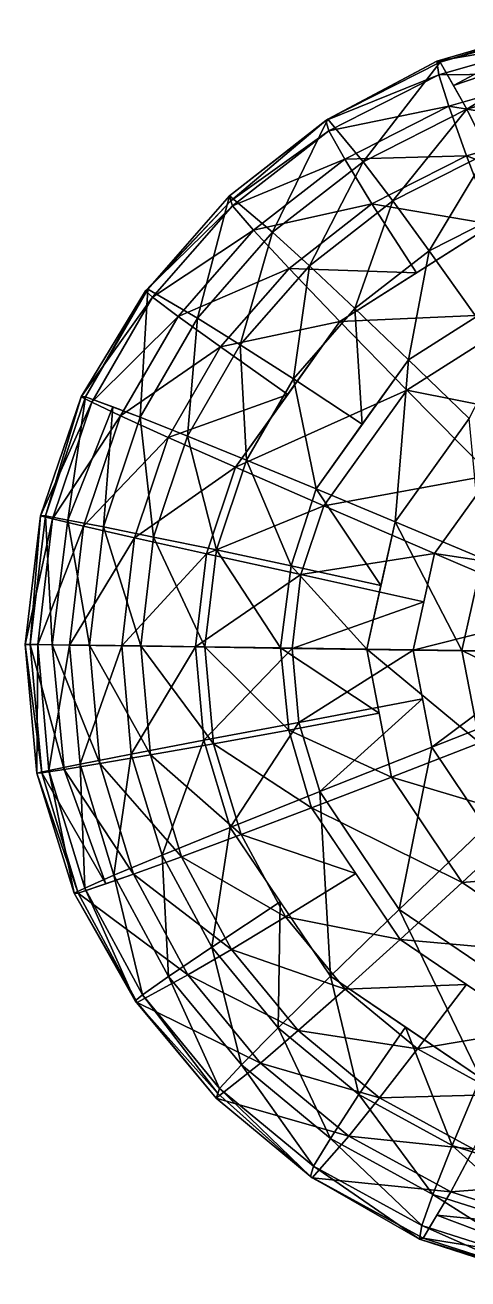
# Model space of a CAD drawing. Extents: x -17.5 to 18.3, y -17.9 to 16.8.
# Drawn here: x -17.5 to -5.49, y -17.49 to 16.55 of the extents above; entities that cross this region are included whole.
import ezdxf

# ---------------------------------------------------------------- set-up
doc = ezdxf.new("R2010")
doc.units = 0

msp = doc.modelspace()

# ---------------------------------------------------------------- linework, layer by layer
at = {"layer": 'Corps0', "color": 7}
for points in [[(-6.32781, 15.56347, -23.05084), (-6.23669, 15.54132, -18.40344), (-2.97674, 16.54516, -23.10852)], [(-2.97674, 16.54516, -23.10852), (-2.98931, 16.13311, -27.60791), (-6.32781, 15.56347, -23.05084)], [(-2.87585, 16.50213, -18.45245), (-2.97674, 16.54516, -23.10852), (-6.23669, 15.54132, -18.40344)], [(-6.23669, 15.54132, -18.40344), (-5.87689, 14.90313, -13.80737), (-2.87585, 16.50213, -18.45245)], [(-2.67785, 16.00262, -13.79376), (-2.87585, 16.50213, -18.45245), (-5.87689, 14.90313, -13.80737)], [(-6.27709, 15.19317, -27.55999), (-6.32781, 15.56347, -23.05084), (-2.98931, 16.13311, -27.60791)], [(-2.98931, 16.13311, -27.60791), (-2.89678, 15.22875, -31.79815), (-6.27709, 15.19317, -27.55999)], [(-5.87689, 14.90313, -13.80737), (-5.51727, 14.26483, -9.21148), (-2.67785, 16.00262, -13.79376)], [(-2.42333, 15.14935, -9.25653), (-2.67785, 16.00262, -13.79376), (-5.51727, 14.26483, -9.21148)], [(-9.33697, 13.95599, -22.98315), (-9.28802, 13.98785, -18.35906), (-6.32781, 15.56347, -23.05084)], [(-6.32781, 15.56347, -23.05084), (-6.27709, 15.19317, -27.55999), (-9.33697, 13.95599, -22.98315)], [(-6.23669, 15.54132, -18.40344), (-6.32781, 15.56347, -23.05084), (-9.28802, 13.98785, -18.35906)], [(-9.28802, 13.98785, -18.35906), (-8.32641, 12.83471, -9.17047), (-6.23669, 15.54132, -18.40344)], [(-5.51727, 14.26483, -9.21148), (-6.23669, 15.54132, -18.40344), (-8.32641, 12.83471, -9.17047)], [(-9.26214, 13.67358, -27.51654), (-9.33697, 13.95599, -22.98315), (-6.27709, 15.19317, -27.55999)], [(-6.27709, 15.19317, -27.55999), (-6.00598, 14.3399, -31.7528), (-9.26214, 13.67358, -27.51654)], [(-6.00598, 14.3399, -31.7528), (-6.27709, 15.19317, -27.55999), (-2.89678, 15.22875, -31.79815)], [(-2.89678, 15.22875, -31.79815), (-2.69323, 13.80487, -35.53161), (-6.00598, 14.3399, -31.7528)], [(-5.51727, 14.26483, -9.21148), (-4.93969, 13.08734, -4.97424), (-2.42333, 15.14935, -9.25653)], [(-8.82885, 12.90283, -31.71166), (-9.26214, 13.67358, -27.51654), (-6.00598, 14.3399, -31.7528)], [(-6.00598, 14.3399, -31.7528), (-5.52124, 12.99633, -35.49041), (-8.82885, 12.90283, -31.71166)], [(-5.52124, 12.99633, -35.49041), (-6.00598, 14.3399, -31.7528), (-2.69323, 13.80487, -35.53161)], [(-11.95733, 11.91052, -18.32012), (-10.78381, 10.92236, -9.1347), (-9.28802, 13.98785, -18.35906)], [(-9.28802, 13.98785, -18.35906), (-9.33697, 13.95599, -22.98315), (-11.95733, 11.91052, -18.32012)], [(-11.91534, 11.776, -22.89923), (-11.95733, 11.91052, -18.32012), (-9.33697, 13.95599, -22.98315)], [(-9.33697, 13.95599, -22.98315), (-9.26214, 13.67358, -27.51654), (-11.91534, 11.776, -22.89923)], [(-8.32641, 12.83471, -9.17047), (-9.28802, 13.98785, -18.35906), (-10.78381, 10.92236, -9.1347)], [(-8.32641, 12.83471, -9.17047), (-7.52532, 11.77099, -4.93658), (-5.51727, 14.26483, -9.21148)], [(-4.93969, 13.08734, -4.97424), (-5.51727, 14.26483, -9.21148), (-7.52532, 11.77099, -4.93658)], [(-11.87347, 11.64141, -27.47845), (-11.91534, 11.776, -22.89923), (-9.26214, 13.67358, -27.51654)], [(-9.26214, 13.67358, -27.51654), (-8.82885, 12.90283, -31.71166), (-11.87347, 11.64141, -27.47845)], [(-2.69323, 13.80487, -35.53161), (-2.36077, 11.80804, -38.65917), (-5.52124, 12.99633, -35.49041)], [(-8.08886, 11.6892, -35.453), (-8.82885, 12.90283, -31.71166), (-5.52124, 12.99633, -35.49041)], [(-5.52124, 12.99633, -35.49041), (-4.8078, 11.13476, -38.62353), (-8.08886, 11.6892, -35.453)], [(-7.52532, 11.77099, -4.93658), (-6.53759, 10.41619, -1.14135), (-4.93969, 13.08734, -4.97424)], [(-4.23675, 11.5874, -1.17492), (-4.93969, 13.08734, -4.97424), (-6.53759, 10.41619, -1.14135)], [(-4.8078, 11.13476, -38.62353), (-5.52124, 12.99633, -35.49041), (-2.36077, 11.80804, -38.65917)], [(-11.29833, 10.98107, -31.67572), (-11.87347, 11.64141, -27.47845), (-8.82885, 12.90283, -31.71166)], [(-8.82885, 12.90283, -31.71166), (-8.08886, 11.6892, -35.453), (-11.29833, 10.98107, -31.67572)], [(-10.78381, 10.92236, -9.1347), (-9.78717, 10.0108, -4.90362), (-8.32641, 12.83471, -9.17047)], [(-7.52532, 11.77099, -4.93658), (-8.32641, 12.83471, -9.17047), (-9.78717, 10.0108, -4.90362)], [(-14.23352, 9.33404, -22.9118), (-14.17169, 9.37817, -18.28796), (-11.91534, 11.776, -22.89923)], [(-11.91534, 11.776, -22.89923), (-11.87347, 11.64141, -27.47845), (-14.23352, 9.33404, -22.9118)], [(-14.03967, 9.164, -27.44696), (-14.23352, 9.33404, -22.9118), (-11.87347, 11.64141, -27.47845)], [(-14.17169, 9.37817, -18.28796), (-12.82238, 8.591, -9.10504), (-11.95733, 11.91052, -18.32012)], [(-11.95733, 11.91052, -18.32012), (-11.91534, 11.776, -22.89923), (-14.17169, 9.37817, -18.28796)], [(-11.87347, 11.64141, -27.47845), (-11.29833, 10.98107, -31.67572), (-14.03967, 9.164, -27.44696)], [(-10.78381, 10.92236, -9.1347), (-11.95733, 11.91052, -18.32012), (-12.82238, 8.591, -9.10504)], [(-10.33496, 9.94116, -35.42022), (-11.29833, 10.98107, -31.67572), (-8.08886, 11.6892, -35.453)], [(-8.08886, 11.6892, -35.453), (-6.88311, 9.81768, -38.59326), (-10.33496, 9.94116, -35.42022)], [(-9.78717, 10.0108, -4.90362), (-8.55035, 8.84985, -1.11206), (-7.52532, 11.77099, -4.93658)], [(-6.53759, 10.41619, -1.14135), (-7.52532, 11.77099, -4.93658), (-8.55035, 8.84985, -1.11206)], [(-6.88311, 9.81768, -38.59326), (-8.08886, 11.6892, -35.453), (-4.8078, 11.13476, -38.62353)], [(-6.53759, 10.41619, -1.14135), (-5.26007, 8.6275, 2.06463), (-4.23675, 11.5874, -1.17492)], [(-13.3468, 8.63824, -31.64587), (-14.03967, 9.164, -27.44696), (-11.29833, 10.98107, -31.67572)], [(-11.29833, 10.98107, -31.67572), (-10.33496, 9.94116, -35.42022), (-13.3468, 8.63824, -31.64587)], [(-12.82238, 8.591, -9.10504), (-11.66351, 7.86505, -4.87628), (-10.78381, 10.92236, -9.1347)], [(-9.78717, 10.0108, -4.90362), (-10.78381, 10.92236, -9.1347), (-11.66351, 7.86505, -4.87628)], [(-4.8078, 11.13476, -38.62353), (-3.85125, 8.72692, -41.0036), (-8.95843, 8.50042, -38.56304)], [(-8.55035, 8.84985, -1.11206), (-7.09753, 7.4613, 2.09143), (-6.53759, 10.41619, -1.14135)], [(-5.26007, 8.6275, 2.06463), (-6.53759, 10.41619, -1.14135), (-7.09753, 7.4613, 2.09143)], [(-12.19824, 7.81024, -35.39312), (-13.3468, 8.63824, -31.64587), (-10.33496, 9.94116, -35.42022)], [(-10.33496, 9.94116, -35.42022), (-8.95843, 8.50042, -38.56304), (-12.19824, 7.81024, -35.39312)], [(-11.66351, 7.86505, -4.87628), (-10.22003, 6.94042, -1.0877), (-9.78717, 10.0108, -4.90362)], [(-8.95843, 8.50042, -38.56304), (-10.33496, 9.94116, -35.42022), (-6.88311, 9.81768, -38.59326)], [(-8.55035, 8.84985, -1.11206), (-9.78717, 10.0108, -4.90362), (-10.22003, 6.94042, -1.0877)], [(-7.09753, 7.4613, 2.09143), (-5.45385, 5.86657, 4.55822), (-3.4226, 9.79357, 2.0379)], [(-15.97515, 6.45721, -22.9104), (-15.85852, 6.45916, -18.26342), (-14.23352, 9.33404, -22.9118)], [(-14.23352, 9.33404, -22.9118), (-14.03967, 9.164, -27.44696), (-15.97515, 6.45721, -22.9104)], [(-15.85852, 6.45916, -18.26342), (-14.3753, 5.9038, -9.08245), (-14.17169, 9.37817, -18.28796)], [(-14.17169, 9.37817, -18.28796), (-14.23352, 9.33404, -22.9118), (-15.85852, 6.45916, -18.26342)], [(-12.82238, 8.591, -9.10504), (-14.17169, 9.37817, -18.28796), (-14.3753, 5.9038, -9.08245)], [(-15.68975, 6.30847, -27.42291), (-15.97515, 6.45721, -22.9104), (-14.03967, 9.164, -27.44696)], [(-14.03967, 9.164, -27.44696), (-13.3468, 8.63824, -31.64587), (-15.68975, 6.30847, -27.42291)], [(-10.22003, 6.94042, -1.0877), (-8.35046, 5.71044, 2.10968), (-8.55035, 8.84985, -1.11206)], [(-7.09753, 7.4613, 2.09143), (-8.55035, 8.84985, -1.11206), (-8.35046, 5.71044, 2.10968)], [(-14.90728, 5.93786, -31.62316), (-15.68975, 6.30847, -27.42291), (-13.3468, 8.63824, -31.64587)], [(-13.3468, 8.63824, -31.64587), (-12.19824, 7.81024, -35.39312), (-14.90728, 5.93786, -31.62316)], [(-14.3753, 5.9038, -9.08245), (-13.09289, 5.3916, -4.85552), (-12.82238, 8.591, -9.10504)], [(-11.66351, 7.86505, -4.87628), (-12.82238, 8.591, -9.10504), (-13.09289, 5.3916, -4.85552)], [(-7.14447, 6.63684, -40.95562), (-8.95843, 8.50042, -38.56304), (-3.85125, 8.72692, -41.0036)], [(-3.85125, 8.72692, -41.0036), (-2.63677, 5.74505, -42.48175), (-7.14447, 6.63684, -40.95562)], [(-10.37365, 6.52282, -38.54248), (-12.19824, 7.81024, -35.39312), (-8.95843, 8.50042, -38.56304)], [(-8.95843, 8.50042, -38.56304), (-7.14447, 6.63684, -40.95562), (-11.78887, 4.5451, -38.52185)], [(-13.09289, 5.3916, -4.85552), (-11.492, 4.7395, -1.06927), (-11.66351, 7.86505, -4.87628)], [(-10.22003, 6.94042, -1.0877), (-11.66351, 7.86505, -4.87628), (-11.492, 4.7395, -1.06927)], [(-13.61761, 5.354, -35.37255), (-14.90728, 5.93786, -31.62316), (-12.19824, 7.81024, -35.39312)], [(-12.19824, 7.81024, -35.39312), (-10.37365, 6.52282, -38.54248), (-13.61761, 5.354, -35.37255)], [(-9.60363, 3.95941, 2.12792), (-7.45977, 3.06372, 4.58734), (-7.09753, 7.4613, 2.09143)], [(-5.45385, 5.86657, 4.55822), (-7.09753, 7.4613, 2.09143), (-7.45977, 3.06372, 4.58734)], [(-11.492, 4.7395, -1.06927), (-9.60363, 3.95941, 2.12792), (-10.22003, 6.94042, -1.0877)], [(-8.35046, 5.71044, 2.10968), (-10.22003, 6.94042, -1.0877), (-9.60363, 3.95941, 2.12792)], [(-11.78887, 4.5451, -38.52185), (-13.61761, 5.354, -35.37255), (-10.37365, 6.52282, -38.54248)], [(-9.39013, 3.49871, -40.92297), (-11.78887, 4.5451, -38.52185), (-7.14447, 6.63684, -40.95562)], [(-7.14447, 6.63684, -40.95562), (-4.86804, 4.32885, -42.44927), (-9.39013, 3.49871, -40.92297)], [(-4.86804, 4.32885, -42.44927), (-7.14447, 6.63684, -40.95562), (-2.63677, 5.74505, -42.48175)], [(-17.08294, 3.23022, -22.90307), (-16.94488, 3.22229, -18.24761), (-15.97515, 6.45721, -22.9104)], [(-15.97515, 6.45721, -22.9104), (-15.68975, 6.30847, -27.42291), (-17.08294, 3.23022, -22.90307)], [(-16.75256, 3.14202, -27.40753), (-17.08294, 3.23022, -22.90307), (-15.68975, 6.30847, -27.42291)], [(-16.94488, 3.22229, -18.24761), (-16.33984, 3.10705, -13.59484), (-15.85852, 6.45916, -18.26342)], [(-15.85852, 6.45916, -18.26342), (-15.97515, 6.45721, -22.9104), (-16.94488, 3.22229, -18.24761)], [(-15.68975, 6.30847, -27.42291), (-14.90728, 5.93786, -31.62316), (-16.75256, 3.14202, -27.40753)], [(-15.11682, 6.18145, -13.67285), (-15.85852, 6.45916, -18.26342), (-16.33984, 3.10705, -13.59484)], [(-16.33984, 3.10705, -13.59484), (-15.37542, 2.92401, -9.06793), (-15.11682, 6.18145, -13.67285)], [(-14.3753, 5.9038, -9.08245), (-15.11682, 6.18145, -13.67285), (-15.37542, 2.92401, -9.06793)], [(-15.91235, 2.94348, -31.60864), (-16.75256, 3.14202, -27.40753), (-14.90728, 5.93786, -31.62316)], [(-14.90728, 5.93786, -31.62316), (-13.61761, 5.354, -35.37255), (-15.91235, 2.94348, -31.60864)], [(-15.37542, 2.92401, -9.06793), (-14.01342, 2.64904, -4.84216), (-14.3753, 5.9038, -9.08245)], [(-13.09289, 5.3916, -4.85552), (-14.3753, 5.9038, -9.08245), (-14.01342, 2.64904, -4.84216)], [(-7.45977, 3.06372, 4.58734), (-5.09161, 2.06451, 6.1604), (-5.45385, 5.86657, 4.55822)], [(-14.53179, 2.63043, -35.35925), (-15.91235, 2.94348, -31.60864), (-13.61761, 5.354, -35.37255)], [(-13.61761, 5.354, -35.37255), (-11.78887, 4.5451, -38.52185), (-14.53179, 2.63043, -35.35925)], [(-14.01342, 2.64904, -4.84216), (-12.31109, 2.29895, -1.05737), (-13.09289, 5.3916, -4.85552)], [(-11.492, 4.7395, -1.06927), (-13.09289, 5.3916, -4.85552), (-12.31109, 2.29895, -1.05737)], [(-12.57714, 2.19659, -38.51043), (-14.53179, 2.63043, -35.35925), (-11.78887, 4.5451, -38.52185)], [(-11.78887, 4.5451, -38.52185), (-9.39013, 3.49871, -40.92297), (-12.57714, 2.19659, -38.51043)], [(-12.31109, 2.29895, -1.05737), (-10.27984, 1.87231, 2.13769), (-11.492, 4.7395, -1.06927)], [(-9.60363, 3.95941, 2.12792), (-11.492, 4.7395, -1.06927), (-10.27984, 1.87231, 2.13769)], [(-6.38952, 2.20263, -42.42706), (-9.39013, 3.49871, -40.92297), (-4.86804, 4.32885, -42.44927)], [(-4.86804, 4.32885, -42.44927), (-2.10473, 1.55474, -42.89514), (-6.38952, 2.20263, -42.42706)], [(-10.27984, 1.87231, 2.13769), (-7.84527, 1.33557, 4.59289), (-9.60363, 3.95941, 2.12792)], [(-7.45977, 3.06372, 4.58734), (-9.60363, 3.95941, 2.12792), (-7.84527, 1.33557, 4.59289)], [(-10.0155, 1.63537, -40.91394), (-12.57714, 2.19659, -38.51043), (-9.39013, 3.49871, -40.92297)], [(-9.39013, 3.49871, -40.92297), (-6.38952, 2.20263, -42.42706), (-10.0155, 1.63537, -40.91394)], [(-17.49993, -0.26232, -22.89843), (-17.35821, -0.26361, -18.24176), (-17.08294, 3.23022, -22.90307)], [(-17.08294, 3.23022, -22.90307), (-16.75256, 3.14202, -27.40753), (-17.49993, -0.26232, -22.89843)], [(-17.15686, -0.26818, -27.40179), (-17.49993, -0.26232, -22.89843), (-16.75256, 3.14202, -27.40753)], [(-16.94488, 3.22229, -18.24761), (-17.08294, 3.23022, -22.90307), (-17.35821, -0.26361, -18.24176)], [(-17.35821, -0.26361, -18.24176), (-16.76544, -0.27124, -13.5802), (-16.94488, 3.22229, -18.24761)], [(-16.75256, 3.14202, -27.40753), (-15.91235, 2.94348, -31.60864), (-17.15686, -0.26818, -27.40179)], [(-16.33984, 3.10705, -13.59484), (-16.94488, 3.22229, -18.24761), (-16.76544, -0.27124, -13.5802)], [(-16.76544, -0.27124, -13.5802), (-15.75592, -0.28515, -9.06256), (-16.33984, 3.10705, -13.59484)], [(-15.37542, 2.92401, -9.06793), (-16.33984, 3.10705, -13.59484), (-15.75592, -0.28515, -9.06256)], [(-8.23089, -0.39282, 4.59851), (-5.64825, -0.43041, 6.16845), (-7.45977, 3.06372, 4.58734)], [(-5.09161, 2.06451, 6.1604), (-7.45977, 3.06372, 4.58734), (-5.64825, -0.43041, 6.16845)], [(-16.29467, -0.28155, -31.60314), (-17.15686, -0.26818, -27.40179), (-15.91235, 2.94348, -31.60864)], [(-15.91235, 2.94348, -31.60864), (-14.53179, 2.63043, -35.35925), (-16.29467, -0.28155, -31.60314)], [(-15.75592, -0.28515, -9.06256), (-14.36364, -0.30474, -4.83721), (-15.37542, 2.92401, -9.06793)], [(-14.01342, 2.64904, -4.84216), (-15.37542, 2.92401, -9.06793), (-14.36364, -0.30474, -4.83721)], [(-14.87951, -0.30291, -35.3543), (-16.29467, -0.28155, -31.60314), (-14.53179, 2.63043, -35.35925)], [(-14.53179, 2.63043, -35.35925), (-12.57714, 2.19659, -38.51043), (-14.87951, -0.30291, -35.3543)], [(-14.36364, -0.30474, -4.83721), (-12.62274, -0.32952, -1.05297), (-14.01342, 2.64904, -4.84216)], [(-12.31109, 2.29895, -1.05737), (-14.01342, 2.64904, -4.84216), (-12.62274, -0.32952, -1.05297)], [(-12.87701, -0.33264, -38.50616), (-14.87951, -0.30291, -35.3543), (-12.57714, 2.19659, -38.51043)], [(-12.57714, 2.19659, -38.51043), (-10.0155, 1.63537, -40.91394), (-12.87701, -0.33264, -38.50616)], [(-12.62274, -0.32952, -1.05297), (-10.56701, -0.359, 2.14178), (-12.31109, 2.29895, -1.05737)], [(-10.27984, 1.87231, 2.13769), (-12.31109, 2.29895, -1.05737), (-10.56701, -0.359, 2.14178)], [(-6.68194, 0.89166, -42.42285), (-10.0155, 1.63537, -40.91394), (-6.38952, 2.20263, -42.42706)], [(-6.38952, 2.20263, -42.42706), (-2.75592, 0.64489, -42.88568), (-6.97448, -0.41943, -42.4187)], [(-2.75592, 0.64489, -42.88568), (-6.38952, 2.20263, -42.42706), (-2.10473, 1.55474, -42.89514)], [(-5.64825, -0.43041, 6.16845), (-2.85321, -0.47137, 6.70318), (-5.09161, 2.06451, 6.1604)], [(-10.56701, -0.359, 2.14178), (-8.23089, -0.39282, 4.59851), (-10.27984, 1.87231, 2.13769)], [(-7.84527, 1.33557, 4.59289), (-10.27984, 1.87231, 2.13769), (-8.23089, -0.39282, 4.59851)], [(-10.25341, -0.37139, -40.91052), (-12.87701, -0.33264, -38.50616), (-10.0155, 1.63537, -40.91394)], [(-10.0155, 1.63537, -40.91394), (-6.68194, 0.89166, -42.42285), (-10.25341, -0.37139, -40.91052)], [(-6.97448, -0.41943, -42.4187), (-10.25341, -0.37139, -40.91052), (-6.68194, 0.89166, -42.42285)], [(-3.00628, -0.47741, -42.88208), (-6.97448, -0.41943, -42.4187), (-2.75592, 0.64489, -42.88568)], [(-17.35821, -0.26361, -18.24176), (-17.49993, -0.26232, -22.89843), (-17.04687, -3.75378, -18.24633)], [(-17.18511, -3.75915, -22.90179), (-17.04687, -3.75378, -18.24633), (-17.49993, -0.26232, -22.89843)], [(-17.49993, -0.26232, -22.89843), (-17.15686, -0.26818, -27.40179), (-17.18511, -3.75915, -22.90179)], [(-16.76544, -0.27124, -13.5802), (-17.35821, -0.26361, -18.24176), (-16.43865, -3.65454, -13.59356)], [(-17.04687, -3.75378, -18.24633), (-16.43865, -3.65454, -13.59356), (-17.35821, -0.26361, -18.24176)], [(-16.85235, -3.68249, -27.40625), (-17.18511, -3.75915, -22.90179), (-17.15686, -0.26818, -27.40179)], [(-17.15686, -0.26818, -27.40179), (-16.29467, -0.28155, -31.60314), (-16.85235, -3.68249, -27.40625)], [(-16.00671, -3.51025, -31.60748), (-16.85235, -3.68249, -27.40625), (-16.29467, -0.28155, -31.60314)], [(-15.75592, -0.28515, -9.06256), (-16.76544, -0.27124, -13.5802), (-15.46929, -3.49829, -9.06677)], [(-16.43865, -3.65454, -13.59356), (-15.46929, -3.49829, -9.06677), (-16.76544, -0.27124, -13.5802)], [(-16.29467, -0.28155, -31.60314), (-14.87951, -0.30291, -35.3543), (-16.00671, -3.51025, -31.60748)], [(-14.61761, -3.23968, -35.35821), (-16.00671, -3.51025, -31.60748), (-14.87951, -0.30291, -35.3543)], [(-14.36364, -0.30474, -4.83721), (-15.75592, -0.28515, -9.06256), (-14.09985, -3.26214, -4.84112)], [(-15.46929, -3.49829, -9.06677), (-14.09985, -3.26214, -4.84112), (-15.75592, -0.28515, -9.06256)], [(-14.87951, -0.30291, -35.3543), (-12.87701, -0.33264, -38.50616), (-14.61761, -3.23968, -35.35821)], [(-12.65112, -2.86492, -38.50952), (-14.61761, -3.23968, -35.35821), (-12.87701, -0.33264, -38.50616)], [(-12.62274, -0.32952, -1.05297), (-14.36364, -0.30474, -4.83721), (-12.388, -2.96124, -1.05645)], [(-14.09985, -3.26214, -4.84112), (-12.388, -2.96124, -1.05645), (-14.36364, -0.30474, -4.83721)], [(-12.87701, -0.33264, -38.50616), (-10.25341, -0.37139, -40.91052), (-12.65112, -2.86492, -38.50952)], [(-10.56701, -0.359, 2.14178), (-12.62274, -0.32952, -1.05297), (-10.34515, -2.59387, 2.13848)], [(-12.388, -2.96124, -1.05645), (-10.34515, -2.59387, 2.13848), (-12.62274, -0.32952, -1.05297)], [(-10.07421, -2.38043, -40.91314), (-12.65112, -2.86492, -38.50952), (-10.25341, -0.37139, -40.91052)], [(-8.23089, -0.39282, 4.59851), (-10.56701, -0.359, 2.14178), (-7.89593, -2.12921, 4.59356)], [(-10.34515, -2.59387, 2.13848), (-7.89593, -2.12921, 4.59356), (-10.56701, -0.359, 2.14178)], [(-10.25341, -0.37139, -40.91052), (-6.97448, -0.41943, -42.4187), (-10.07421, -2.38043, -40.91314)], [(-6.72039, -1.73651, -42.42242), (-10.07421, -2.38043, -40.91314), (-6.97448, -0.41943, -42.4187)], [(-5.64825, -0.43041, 6.16845), (-8.23089, -0.39282, 4.59851), (-5.16473, -2.93719, 6.16131)], [(-7.56109, -3.86578, 4.58862), (-5.16473, -2.93719, 6.16131), (-8.23089, -0.39282, 4.59851)], [(-6.97448, -0.41943, -42.4187), (-3.00628, -0.47741, -42.88208), (-6.46636, -3.05364, -42.42614)], [(-2.78875, -1.60473, -42.88525), (-6.46636, -3.05364, -42.42614), (-3.00628, -0.47741, -42.88208)], [(-2.85321, -0.47137, 6.70318), (-5.64825, -0.43041, 6.16845), (-2.57312, -1.92352, 6.69903)], [(-5.16473, -2.93719, 6.16131), (-2.57312, -1.92352, 6.69903), (-5.64825, -0.43041, 6.16845)], [(-6.46636, -3.05364, -42.42614), (-2.78875, -1.60473, -42.88525), (-5.00769, -5.22363, -42.4475)], [(-10.07421, -2.38043, -40.91314), (-6.72039, -1.73651, -42.42242), (-9.50354, -4.25939, -40.92156)], [(-6.46636, -3.05364, -42.42614), (-9.50354, -4.25939, -40.92156), (-6.72039, -1.73651, -42.42242)], [(-12.65112, -2.86492, -38.50952), (-10.07421, -2.38043, -40.91314), (-11.93188, -5.23315, -38.52008)], [(-9.50354, -4.25939, -40.92156), (-11.93188, -5.23315, -38.52008), (-10.07421, -2.38043, -40.91314)], [(-7.89593, -2.12921, 4.59356), (-10.34515, -2.59387, 2.13848), (-7.56109, -3.86578, 4.58862)], [(-10.34515, -2.59387, 2.13848), (-12.388, -2.96124, -1.05645), (-9.73022, -4.69799, 2.12945)], [(-9.73022, -4.69799, 2.12945), (-7.56109, -3.86578, 4.58862), (-10.34515, -2.59387, 2.13848)], [(-14.61761, -3.23968, -35.35821), (-12.65112, -2.86492, -38.50952), (-13.78344, -5.98638, -35.37048)], [(-12.388, -2.96124, -1.05645), (-14.09985, -3.26214, -4.84112), (-11.64056, -5.4226, -1.06738)], [(-11.93188, -5.23315, -38.52008), (-13.78344, -5.98638, -35.37048), (-12.65112, -2.86492, -38.50952)], [(-11.64056, -5.4226, -1.06738), (-9.73022, -4.69799, 2.12945), (-12.388, -2.96124, -1.05645)], [(-9.50354, -4.25939, -40.92156), (-6.46636, -3.05364, -42.42614), (-7.35058, -7.46221, -40.953)], [(-5.16473, -2.93719, 6.16131), (-7.56109, -3.86578, 4.58862), (-3.77673, -5.00207, 6.14099)], [(-5.00769, -5.22363, -42.4475), (-7.35058, -7.46221, -40.953), (-6.46636, -3.05364, -42.42614)], [(-16.00671, -3.51025, -31.60748), (-14.61761, -3.23968, -35.35821), (-15.08959, -6.53002, -31.62091)], [(-14.09985, -3.26214, -4.84112), (-15.46929, -3.49829, -9.06677), (-13.25982, -6.02813, -4.85339)], [(-13.78344, -5.98638, -35.37048), (-15.08959, -6.53002, -31.62091), (-14.61761, -3.23968, -35.35821)], [(-13.25982, -6.02813, -4.85339), (-11.64056, -5.4226, -1.06738), (-14.09985, -3.26214, -4.84112)], [(-17.18511, -3.75915, -22.90179), (-16.85235, -3.68249, -27.40625), (-16.17211, -7.01416, -22.90789)], [(-16.43865, -3.65454, -13.59356), (-17.04687, -3.75378, -18.24633), (-15.30603, -6.76062, -13.67047)], [(-16.85235, -3.68249, -27.40625), (-16.00671, -3.51025, -31.60748), (-15.8825, -6.87561, -27.42053)], [(-15.8825, -6.87561, -27.42053), (-16.17211, -7.01416, -22.90789), (-16.85235, -3.68249, -27.40625)], [(-15.46929, -3.49829, -9.06677), (-16.43865, -3.65454, -13.59356), (-14.5567, -6.50335, -9.0802)], [(-15.30603, -6.76062, -13.67047), (-14.5567, -6.50335, -9.0802), (-16.43865, -3.65454, -13.59356)], [(-15.08959, -6.53002, -31.62091), (-15.8825, -6.87561, -27.42053), (-16.00671, -3.51025, -31.60748)], [(-14.5567, -6.50335, -9.0802), (-13.25982, -6.02813, -4.85339), (-15.46929, -3.49829, -9.06677)], [(-17.04687, -3.75378, -18.24633), (-17.18511, -3.75915, -22.90179), (-16.05554, -7.01794, -18.26092)], [(-16.17211, -7.01416, -22.90789), (-16.05554, -7.01794, -18.26092), (-17.18511, -3.75915, -22.90179)], [(-16.05554, -7.01794, -18.26092), (-15.30603, -6.76062, -13.67047), (-17.04687, -3.75378, -18.24633)], [(-7.56109, -3.86578, 4.58862), (-9.73022, -4.69799, 2.12945), (-5.63793, -6.7265, 4.56048)], [(-5.63793, -6.7265, 4.56048), (-3.77673, -5.00207, 6.14099), (-7.56109, -3.86578, 4.58862)], [(-11.93188, -5.23315, -38.52008), (-9.50354, -4.25939, -40.92156), (-9.21826, -9.26995, -38.55981)], [(-7.35058, -7.46221, -40.953), (-9.21826, -9.26995, -38.55981), (-9.50354, -4.25939, -40.92156)], [(-9.73022, -4.69799, 2.12945), (-11.64056, -5.4226, -1.06738), (-8.52874, -6.48504, 2.11193)], [(-7.32757, -8.27215, 2.09429), (-5.63793, -6.7265, 4.56048), (-9.73022, -4.69799, 2.12945)], [(-3.77673, -5.00207, 6.14099), (-5.63793, -6.7265, 4.56048), (-1.69396, -6.41253, 6.11059)], [(-13.78344, -5.98638, -35.37048), (-11.93188, -5.23315, -38.52008), (-12.43646, -8.48242, -35.39013)], [(-11.64056, -5.4226, -1.06738), (-13.25982, -6.02813, -4.85339), (-10.43347, -7.65936, -1.08508)], [(-10.57501, -7.25146, -38.53997), (-12.43646, -8.48242, -35.39013), (-11.93188, -5.23315, -38.52008)], [(-10.43347, -7.65936, -1.08508), (-8.52874, -6.48504, 2.11193), (-11.64056, -5.4226, -1.06738)], [(-7.35058, -7.46221, -40.953), (-5.00769, -5.22363, -42.4475), (-4.11993, -9.65026, -41.00024)], [(-15.08959, -6.53002, -31.62091), (-13.78344, -5.98638, -35.37048), (-13.6087, -9.27429, -31.64263)], [(-13.25982, -6.02813, -4.85339), (-14.5567, -6.50335, -9.0802), (-11.90338, -8.54168, -4.87329)], [(-12.43646, -8.48242, -35.39013), (-13.6087, -9.27429, -31.64263), (-13.78344, -5.98638, -35.37048)], [(-11.90338, -8.54168, -4.87329), (-10.43347, -7.65936, -1.08508), (-13.25982, -6.02813, -4.85339)], [(-2.7525, -8.68078, 4.51831), (-1.69396, -6.41253, 6.11059), (-5.63793, -6.7265, 4.56048)], [(-14.5567, -6.50335, -9.0802), (-16.05554, -7.01794, -18.26092), (-13.08294, -9.23437, -9.1018)], [(-15.8825, -6.87561, -27.42053), (-15.08959, -6.53002, -31.62091), (-14.31658, -9.77764, -27.44348)], [(-13.6087, -9.27429, -31.64263), (-14.31658, -9.77764, -27.44348), (-15.08959, -6.53002, -31.62091)], [(-13.08294, -9.23437, -9.1018), (-11.90338, -8.54168, -4.87329), (-14.5567, -6.50335, -9.0802)], [(-8.52874, -6.48504, 2.11193), (-10.43347, -7.65936, -1.08508), (-7.32757, -8.27215, 2.09429)], [(-5.63793, -6.7265, 4.56048), (-7.32757, -8.27215, 2.09429), (-2.7525, -8.68078, 4.51831)], [(-16.17211, -7.01416, -22.90789), (-15.8825, -6.87561, -27.42053), (-14.51531, -9.94006, -22.90832)], [(-16.05554, -7.01794, -18.26092), (-16.17211, -7.01416, -22.90789), (-14.45477, -9.98443, -18.28436)], [(-14.51531, -9.94006, -22.90832), (-14.45477, -9.98443, -18.28436), (-16.17211, -7.01416, -22.90789)], [(-14.45477, -9.98443, -18.28436), (-13.08294, -9.23437, -9.1018), (-16.05554, -7.01794, -18.26092)], [(-14.31658, -9.77764, -27.44348), (-14.51531, -9.94006, -22.90832), (-15.8825, -6.87561, -27.42053)], [(-12.43646, -8.48242, -35.39013), (-10.57501, -7.25146, -38.53997), (-10.63629, -10.66802, -35.4165)], [(-9.21826, -9.26995, -38.55981), (-10.63629, -10.66802, -35.4165), (-10.57501, -7.25146, -38.53997)], [(-9.21826, -9.26995, -38.55981), (-7.35058, -7.46221, -40.953), (-5.14642, -12.02783, -38.61932)], [(-4.11993, -9.65026, -41.00024), (-5.14642, -12.02783, -38.61932), (-7.35058, -7.46221, -40.953)], [(-10.43347, -7.65936, -1.08508), (-11.90338, -8.54168, -4.87329), (-8.82031, -9.61779, -1.1087)], [(-8.82031, -9.61779, -1.1087), (-7.32757, -8.27215, 2.09429), (-10.43347, -7.65936, -1.08508)], [(-13.6087, -9.27429, -31.64263), (-12.43646, -8.48242, -35.39013), (-11.62957, -11.67712, -31.67156)], [(-10.63629, -10.66802, -35.4165), (-11.62957, -11.67712, -31.67156), (-12.43646, -8.48242, -35.39013)], [(-7.32757, -8.27215, 2.09429), (-8.82031, -9.61779, -1.1087), (-5.52496, -9.49285, 2.06799)], [(-3.72241, -10.71374, 2.04162), (-2.7525, -8.68078, 4.51831), (-7.32757, -8.27215, 2.09429)], [(-11.90338, -8.54168, -4.87329), (-13.08294, -9.23437, -9.1018), (-10.09057, -10.74255, -4.89978)], [(-10.09057, -10.74255, -4.89978), (-8.82031, -9.61779, -1.1087), (-11.90338, -8.54168, -4.87329)], [(-13.08294, -9.23437, -9.1018), (-14.45477, -9.98443, -18.28436), (-11.11346, -11.62548, -9.13061)], [(-14.31658, -9.77764, -27.44348), (-13.6087, -9.27429, -31.64263), (-12.22375, -12.31854, -27.47412)], [(-11.62957, -11.67712, -31.67156), (-12.22375, -12.31854, -27.47412), (-13.6087, -9.27429, -31.64263)], [(-11.11346, -11.62548, -9.13061), (-10.09057, -10.74255, -4.89978), (-13.08294, -9.23437, -9.1018)], [(-10.63629, -10.66802, -35.4165), (-9.21826, -9.26995, -38.55981), (-8.44226, -12.48266, -35.44854)], [(-7.18231, -10.64886, -38.58953), (-8.44226, -12.48266, -35.44854), (-9.21826, -9.26995, -38.55981)], [(-6.85424, -11.24395, -1.13739), (-5.52496, -9.49285, 2.06799), (-8.82031, -9.61779, -1.1087)], [(-5.52496, -9.49285, 2.06799), (-6.85424, -11.24395, -1.13739), (-3.72241, -10.71374, 2.04162)], [(-14.51531, -9.94006, -22.90832), (-14.31658, -9.77764, -27.44348), (-12.26953, -12.45007, -22.89477)], [(-12.22375, -12.31854, -27.47412), (-12.26953, -12.45007, -22.89477), (-14.31658, -9.77764, -27.44348)], [(-8.82031, -9.61779, -1.1087), (-10.09057, -10.74255, -4.89978), (-6.85424, -11.24395, -1.13739)], [(-14.45477, -9.98443, -18.28436), (-14.51531, -9.94006, -22.90832), (-12.31542, -12.58178, -18.31567)], [(-12.26953, -12.45007, -22.89477), (-12.31542, -12.58178, -18.31567), (-14.51531, -9.94006, -22.90832)], [(-12.31542, -12.58178, -18.31567), (-11.11346, -11.62548, -9.13061), (-14.45477, -9.98443, -18.28436)], [(-11.62957, -11.67712, -31.67156), (-10.63629, -10.66802, -35.4165), (-9.21734, -13.67224, -31.70684)], [(-10.09057, -10.74255, -4.89978), (-11.11346, -11.62548, -9.13061), (-7.88116, -12.56988, -4.93212)], [(-8.44226, -12.48266, -35.44854), (-9.21734, -13.67224, -31.70684), (-10.63629, -10.66802, -35.4165)], [(-7.88116, -12.56988, -4.93212), (-6.85424, -11.24395, -1.13739), (-10.09057, -10.74255, -4.89978)], [(-8.44226, -12.48266, -35.44854), (-7.18231, -10.64886, -38.58953), (-5.91394, -13.86645, -35.48547)], [(-5.14642, -12.02783, -38.61932), (-5.91394, -13.86645, -35.48547), (-7.18231, -10.64886, -38.58953)], [(-4.58868, -12.48382, -1.17047), (-3.72241, -10.71374, 2.04162), (-6.85424, -11.24395, -1.13739)], [(-6.85424, -11.24395, -1.13739), (-7.88116, -12.56988, -4.93212), (-4.58868, -12.48382, -1.17047)], [(-11.11346, -11.62548, -9.13061), (-12.31542, -12.58178, -18.31567), (-8.71307, -13.61077, -9.16564)], [(-12.22375, -12.31854, -27.47412), (-11.62957, -11.67712, -31.67156), (-9.67297, -14.42822, -27.51135)], [(-9.21734, -13.67224, -31.70684), (-9.67297, -14.42822, -27.51135), (-11.62957, -11.67712, -31.67156)], [(-8.71307, -13.61077, -9.16564), (-7.88116, -12.56988, -4.93212), (-11.11346, -11.62548, -9.13061)], [(-5.91394, -13.86645, -35.48547), (-5.14642, -12.02783, -38.61932), (-3.11083, -14.75897, -35.52642)], [(-12.31542, -12.58178, -18.31567), (-12.26953, -12.45007, -22.89477), (-9.708, -14.73834, -18.35375)], [(-9.708, -14.73834, -18.35375), (-8.71307, -13.61077, -9.16564), (-12.31542, -12.58178, -18.31567)], [(-12.26953, -12.45007, -22.89477), (-12.22375, -12.31854, -27.47412), (-9.75598, -14.70648, -22.9779)], [(-9.75598, -14.70648, -22.9779), (-9.708, -14.73834, -18.35375), (-12.26953, -12.45007, -22.89477)], [(-9.67297, -14.42822, -27.51135), (-9.75598, -14.70648, -22.9779), (-12.22375, -12.31854, -27.47412)], [(-9.21734, -13.67224, -31.70684), (-8.44226, -12.48266, -35.44854), (-6.43774, -15.19354, -31.74743)], [(-7.88116, -12.56988, -4.93212), (-8.71307, -13.61077, -9.16564), (-5.3352, -13.96325, -4.96936)], [(-5.91394, -13.86645, -35.48547), (-6.43774, -15.19354, -31.74743), (-8.44226, -12.48266, -35.44854)], [(-5.3352, -13.96325, -4.96936), (-4.58868, -12.48382, -1.17047), (-7.88116, -12.56988, -4.93212)], [(-8.71307, -13.61077, -9.16564), (-9.708, -14.73834, -18.35375), (-5.94696, -15.12469, -9.20611)], [(-5.94696, -15.12469, -9.20611), (-5.3352, -13.96325, -4.96936), (-8.71307, -13.61077, -9.16564)], [(-9.67297, -14.42822, -27.51135), (-9.21734, -13.67224, -31.70684), (-6.73364, -16.03692, -27.55438)], [(-6.43774, -15.19354, -31.74743), (-6.73364, -16.03692, -27.55438), (-9.21734, -13.67224, -31.70684)], [(-6.43774, -15.19354, -31.74743), (-5.91394, -13.86645, -35.48547), (-3.35589, -16.1748, -31.79241)], [(-3.11083, -14.75897, -35.52642), (-3.35589, -16.1748, -31.79241), (-5.91394, -13.86645, -35.48547)], [(-5.3352, -13.96325, -4.96936), (-5.94696, -15.12469, -9.20611), (-2.51251, -14.86193, -5.01055)], [(-9.75598, -14.70648, -22.9779), (-9.67297, -14.42822, -27.51135), (-6.79516, -16.40368, -23.0451)], [(-6.73364, -16.03692, -27.55438), (-6.79516, -16.40368, -23.0451), (-9.67297, -14.42822, -27.51135)], [(-9.708, -14.73834, -18.35375), (-9.75598, -14.70648, -22.9779), (-6.70336, -16.38281, -18.3977)], [(-6.79516, -16.40368, -23.0451), (-6.70336, -16.38281, -18.3977), (-9.75598, -14.70648, -22.9779)], [(-6.70336, -16.38281, -18.3977), (-5.94696, -15.12469, -9.20611), (-9.708, -14.73834, -18.35375)], [(-2.88018, -16.10113, -9.25091), (-2.51251, -14.86193, -5.01055), (-5.94696, -15.12469, -9.20611)], [(-6.73364, -16.03692, -27.55438), (-6.43774, -15.19354, -31.74743), (-3.47479, -17.07452, -27.60192)], [(-3.35589, -16.1748, -31.79241), (-3.47479, -17.07452, -27.60192), (-6.43774, -15.19354, -31.74743)], [(-5.94696, -15.12469, -9.20611), (-6.32507, -15.75366, -13.80187), (-2.88018, -16.10113, -9.25091)], [(-6.32507, -15.75366, -13.80187), (-6.70336, -16.38281, -18.3977), (-3.15954, -16.94805, -13.78784)], [(-3.15954, -16.94805, -13.78784), (-2.88018, -16.10113, -9.25091), (-6.32507, -15.75366, -13.80187)], [(-6.79516, -16.40368, -23.0451), (-6.73364, -16.03692, -27.55438), (-3.47424, -17.48504, -23.10235)], [(-3.47479, -17.07452, -27.60192), (-3.47424, -17.48504, -23.10235), (-6.73364, -16.03692, -27.55438)], [(-6.70336, -16.38281, -18.3977), (-6.79516, -16.40368, -23.0451), (-3.37213, -17.44348, -18.44635)], [(-3.47424, -17.48504, -23.10235), (-3.37213, -17.44348, -18.44635), (-6.79516, -16.40368, -23.0451)], [(-3.37213, -17.44348, -18.44635), (-3.15954, -16.94805, -13.78784), (-6.70336, -16.38281, -18.3977)]]:
    msp.add_3dface(points, dxfattribs=at)

doc.saveas('drawing.dxf')
